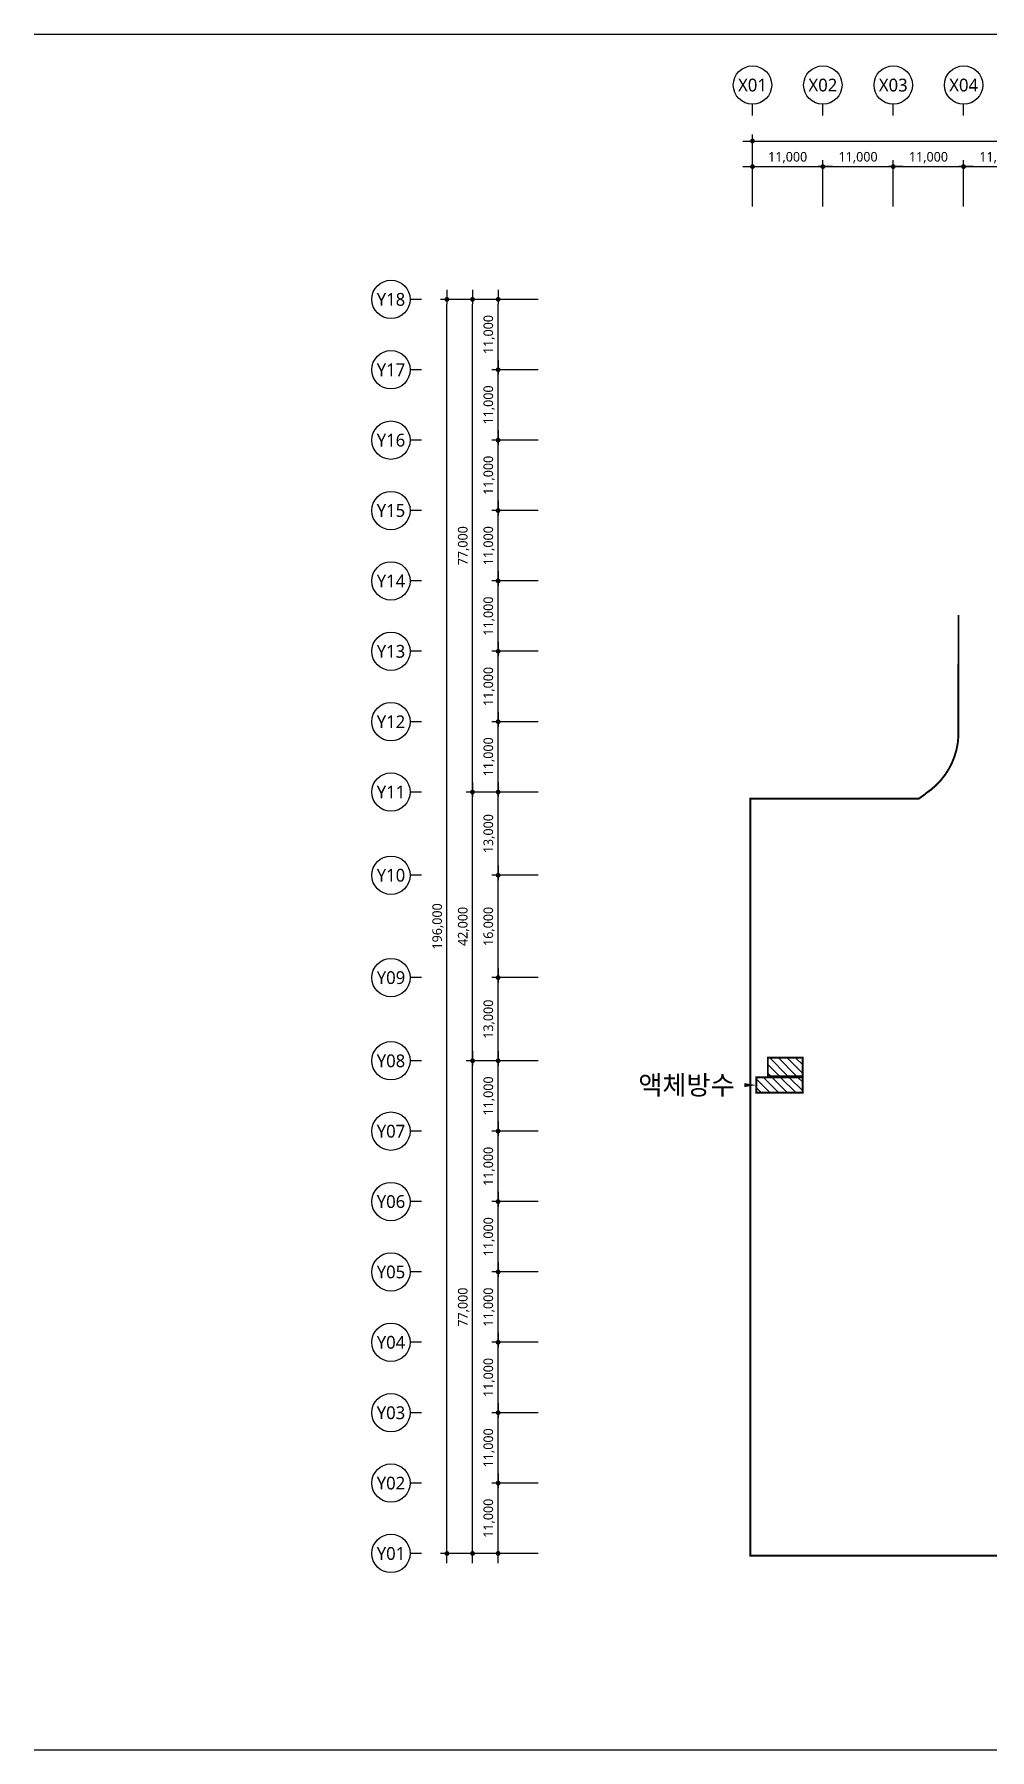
# Model space of a CAD drawing. Header units: millimetres. Extents: x 1037297 to 2672330, y 928637 to 1464837.
# Drawn here: x 1037297 to 1186615, y 928637 to 1196737 of the extents above; entities that cross this region are included whole.
import ezdxf
from ezdxf.enums import TextEntityAlignment as Align

# ---------------------------------------------------------------- set-up
doc = ezdxf.new("R2010")
doc.units = ezdxf.units.MM
doc.header["$LTSCALE"] = 5
doc.header["$MEASUREMENT"] = 0
doc.header["$PDSIZE"] = -10
doc.linetypes.add('ACAD_ISO12W100', pattern=[21, 12, -3, 0, -3, 0, -3])
doc.layers.get('0').update_dxf_attribs({"linetype": 'CONTINUOUS'})
doc.layers.get('Defpoints').update_dxf_attribs({"color": 153, "linetype": 'CONTINUOUS'})
for name, color, linetype, lineweight in [('A-AXIS-BUBL', 7, 'CONTINUOUS', 25), ('A-DIMS', 7, 'CONTINUOUS', 25), ('A-MKXS-LEAD', 7, 'CONTINUOUS', 25), ('A-XXXX-TXT2', 3, 'CONTINUOUS', 25)]:
    doc.layers.add(name, color=color, linetype=linetype, lineweight=lineweight)
doc.layers.add('AA-TEX-3', color=3, linetype='CONTINUOUS')
doc.layers.add('방수', color=7, linetype='CONTINUOUS')
doc.styles.add('HY울릉도L', font='')
doc.styles.add('맑은고딕', font='malgun.ttf')
doc.styles.add('한농대-돋음체', font='')
doc.styles.get('HY울릉도L').set_extended_font_data('HYwulM')
doc.styles.get('한농대-돋음체').set_extended_font_data('Dotum')
doc.dimstyles.new('CDIM', dxfattribs={"dimtxt": 3, "dimasz": 1.5, "dimexe": 2, "dimexo": 1, "dimgap": 1, "dimtad": 1, "dimdec": 0, "dimrnd": 0.5, "dimzin": 0, "dimdsep": 32, "dimlunit": 6, "dimtxsty": 'HY울릉도L', "dimblk1": '_CIDOT', "dimblk2": '_CIDOT', "dimsah": 1, "dimcen": 5.5, "dimclrd": 2, "dimclre": 2, "dimclrt": 7, "dimadec": 0, "dimazin": 0, "dimtfac": 1, "dimtdec": 0, "dimtix": 1, "dimtmove": 2, "dimatfit": 1, "dimldrblk": '_CIDOT', "dimfxl": 1, "dimtolj": 1, "dimtzin": 0, "dimlwd": -1, "dimarcsym": 0})

# ---------------------------------------------------------------- blocks, each defined once
blk = doc.blocks.new('_CIDOT')
at = {"color": 0, "linetype": 'ByBlock'}
blk.add_line((2, 0), (-1, 0), dxfattribs=at)
at = {"color": 0, "linetype": 'ByBlock', "const_width": 0.5}
blk.add_lwpolyline([(-0.25, 0, 1), (0.25, 0, 1)], format="xyb", close=True, dxfattribs=at)
blk = doc.blocks.new('*D8')
at = {"layer": 'A-DIMS', "lineweight": -2, "transparency": 16777216}
for p, q in [((93193, 67121), (85943, 67121)), ((93193, 56121), (85943, 56121))]:
    blk.add_line(p, q, dxfattribs=at)
at = {"layer": 'A-DIMS', "transparency": 16777216}
blk.add_line((86943, 56871), (86943, 66371), dxfattribs=at)
at = {"layer": 'Defpoints', "color": 0, "transparency": 16777216}
for p in [(86943, 67121), (93693, 67121), (93693, 56121)]:
    blk.add_point(p, dxfattribs=at)
at = {"layer": 'A-DIMS', "transparency": 16777216, "xscale": 750, "yscale": 750, "zscale": 750}
for p, rotation in [((86943, 67121), 90), ((86943, 56121), 270)]:
    blk.add_blockref('_CIDOT', p, dxfattribs=dict(at, rotation=rotation))
at = {"layer": 'A-DIMS', "color": 3, "transparency": 16777216, "insert": (85538, 61621), "char_height": 1500, "attachment_point": 5, "rotation": 90, "style": '맑은고딕'}
blk.add_mtext('\\A1;11,000', dxfattribs=at)
blk = doc.blocks.new('*D9')
at = {"layer": 'A-DIMS', "lineweight": -2, "transparency": 16777216}
for p, q in [((93193, 78121), (85943, 78121)), ((93193, 67121), (85943, 67121))]:
    blk.add_line(p, q, dxfattribs=at)
at = {"layer": 'A-DIMS', "transparency": 16777216}
blk.add_line((86943, 67871), (86943, 77371), dxfattribs=at)
at = {"layer": 'Defpoints', "color": 0, "transparency": 16777216}
for p in [(86943, 78121), (93693, 78121), (93693, 67121)]:
    blk.add_point(p, dxfattribs=at)
at = {"layer": 'A-DIMS', "transparency": 16777216, "xscale": 750, "yscale": 750, "zscale": 750}
for p, rotation in [((86943, 78121), 90), ((86943, 67121), 270)]:
    blk.add_blockref('_CIDOT', p, dxfattribs=dict(at, rotation=rotation))
at = {"layer": 'A-DIMS', "color": 3, "transparency": 16777216, "insert": (85538, 72621), "char_height": 1500, "attachment_point": 5, "rotation": 90, "style": '맑은고딕'}
blk.add_mtext('\\A1;11,000', dxfattribs=at)
blk = doc.blocks.new('*D10')
at = {"layer": 'A-DIMS', "lineweight": -2, "transparency": 16777216}
for p, q in [((93193, 89121), (85943, 89121)), ((93193, 78121), (85943, 78121))]:
    blk.add_line(p, q, dxfattribs=at)
at = {"layer": 'A-DIMS', "transparency": 16777216}
blk.add_line((86943, 78871), (86943, 88371), dxfattribs=at)
at = {"layer": 'Defpoints', "color": 0, "transparency": 16777216}
for p in [(86943, 89121), (93693, 89121), (93693, 78121)]:
    blk.add_point(p, dxfattribs=at)
at = {"layer": 'A-DIMS', "transparency": 16777216, "xscale": 750, "yscale": 750, "zscale": 750}
for p, rotation in [((86943, 89121), 90), ((86943, 78121), 270)]:
    blk.add_blockref('_CIDOT', p, dxfattribs=dict(at, rotation=rotation))
at = {"layer": 'A-DIMS', "color": 3, "transparency": 16777216, "insert": (85538, 83621), "char_height": 1500, "attachment_point": 5, "rotation": 90, "style": '맑은고딕'}
blk.add_mtext('\\A1;11,000', dxfattribs=at)
blk = doc.blocks.new('*D11')
at = {"layer": 'A-DIMS', "lineweight": -2, "transparency": 16777216}
for p, q in [((93193, 100121), (85943, 100121)), ((93193, 89121), (85943, 89121))]:
    blk.add_line(p, q, dxfattribs=at)
at = {"layer": 'A-DIMS', "transparency": 16777216}
blk.add_line((86943, 89871), (86943, 99371), dxfattribs=at)
at = {"layer": 'Defpoints', "color": 0, "transparency": 16777216}
for p in [(86943, 100121), (93693, 100121), (93693, 89121)]:
    blk.add_point(p, dxfattribs=at)
at = {"layer": 'A-DIMS', "transparency": 16777216, "xscale": 750, "yscale": 750, "zscale": 750}
for p, rotation in [((86943, 100121), 90), ((86943, 89121), 270)]:
    blk.add_blockref('_CIDOT', p, dxfattribs=dict(at, rotation=rotation))
at = {"layer": 'A-DIMS', "color": 3, "transparency": 16777216, "insert": (85538, 94621), "char_height": 1500, "attachment_point": 5, "rotation": 90, "style": '맑은고딕'}
blk.add_mtext('\\A1;11,000', dxfattribs=at)
blk = doc.blocks.new('*D12')
at = {"layer": 'A-DIMS', "lineweight": -2, "transparency": 16777216}
for p, q in [((93193, 111121), (85943, 111121)), ((93193, 100121), (85943, 100121))]:
    blk.add_line(p, q, dxfattribs=at)
at = {"layer": 'A-DIMS', "transparency": 16777216}
blk.add_line((86943, 100871), (86943, 110371), dxfattribs=at)
at = {"layer": 'Defpoints', "color": 0, "transparency": 16777216}
for p in [(86943, 111121), (93693, 111121), (93693, 100121)]:
    blk.add_point(p, dxfattribs=at)
at = {"layer": 'A-DIMS', "transparency": 16777216, "xscale": 750, "yscale": 750, "zscale": 750}
for p, rotation in [((86943, 111121), 90), ((86943, 100121), 270)]:
    blk.add_blockref('_CIDOT', p, dxfattribs=dict(at, rotation=rotation))
at = {"layer": 'A-DIMS', "color": 3, "transparency": 16777216, "insert": (85538, 105621), "char_height": 1500, "attachment_point": 5, "rotation": 90, "style": '맑은고딕'}
blk.add_mtext('\\A1;11,000', dxfattribs=at)
blk = doc.blocks.new('*D13')
at = {"layer": 'A-DIMS', "lineweight": -2, "transparency": 16777216}
for p, q in [((93193, 122121), (85943, 122121)), ((93193, 111121), (85943, 111121))]:
    blk.add_line(p, q, dxfattribs=at)
at = {"layer": 'A-DIMS', "transparency": 16777216}
blk.add_line((86943, 111871), (86943, 121371), dxfattribs=at)
at = {"layer": 'Defpoints', "color": 0, "transparency": 16777216}
for p in [(86943, 122121), (93693, 122121), (93693, 111121)]:
    blk.add_point(p, dxfattribs=at)
at = {"layer": 'A-DIMS', "transparency": 16777216, "xscale": 750, "yscale": 750, "zscale": 750}
for p, rotation in [((86943, 122121), 90), ((86943, 111121), 270)]:
    blk.add_blockref('_CIDOT', p, dxfattribs=dict(at, rotation=rotation))
at = {"layer": 'A-DIMS', "color": 3, "transparency": 16777216, "insert": (85538, 116621), "char_height": 1500, "attachment_point": 5, "rotation": 90, "style": '맑은고딕'}
blk.add_mtext('\\A1;11,000', dxfattribs=at)
blk = doc.blocks.new('*D14')
at = {"layer": 'A-DIMS', "lineweight": -2, "transparency": 16777216}
for p, q in [((93193, 135121), (85943, 135121)), ((93193, 122121), (85943, 122121))]:
    blk.add_line(p, q, dxfattribs=at)
at = {"layer": 'A-DIMS', "transparency": 16777216}
blk.add_line((86943, 122871), (86943, 134371), dxfattribs=at)
at = {"layer": 'Defpoints', "color": 0, "transparency": 16777216}
for p in [(86943, 135121), (93693, 135121), (93693, 122121)]:
    blk.add_point(p, dxfattribs=at)
at = {"layer": 'A-DIMS', "transparency": 16777216, "xscale": 750, "yscale": 750, "zscale": 750}
for p, rotation in [((86943, 135121), 90), ((86943, 122121), 270)]:
    blk.add_blockref('_CIDOT', p, dxfattribs=dict(at, rotation=rotation))
at = {"layer": 'A-DIMS', "color": 3, "transparency": 16777216, "insert": (85538, 128621), "char_height": 1500, "attachment_point": 5, "rotation": 90, "style": '맑은고딕'}
blk.add_mtext('\\A1;13,000', dxfattribs=at)
blk = doc.blocks.new('*D15')
at = {"layer": 'A-DIMS', "lineweight": -2, "transparency": 16777216}
for p, q in [((93193, 151121), (85943, 151121)), ((93193, 135121), (85943, 135121))]:
    blk.add_line(p, q, dxfattribs=at)
at = {"layer": 'A-DIMS', "transparency": 16777216}
blk.add_line((86943, 135871), (86943, 150371), dxfattribs=at)
at = {"layer": 'Defpoints', "color": 0, "transparency": 16777216}
for p in [(86943, 151121), (93693, 151121), (93693, 135121)]:
    blk.add_point(p, dxfattribs=at)
at = {"layer": 'A-DIMS', "transparency": 16777216, "xscale": 750, "yscale": 750, "zscale": 750}
for p, rotation in [((86943, 151121), 90), ((86943, 135121), 270)]:
    blk.add_blockref('_CIDOT', p, dxfattribs=dict(at, rotation=rotation))
at = {"layer": 'A-DIMS', "color": 3, "transparency": 16777216, "insert": (85538, 143121), "char_height": 1500, "attachment_point": 5, "rotation": 90, "style": '맑은고딕'}
blk.add_mtext('\\A1;16,000', dxfattribs=at)
blk = doc.blocks.new('*D16')
at = {"layer": 'A-DIMS', "lineweight": -2, "transparency": 16777216}
for p, q in [((93193, 164121), (85943, 164121)), ((93193, 151121), (85943, 151121))]:
    blk.add_line(p, q, dxfattribs=at)
at = {"layer": 'A-DIMS', "transparency": 16777216}
blk.add_line((86943, 151871), (86943, 163371), dxfattribs=at)
at = {"layer": 'Defpoints', "color": 0, "transparency": 16777216}
for p in [(86943, 164121), (93693, 164121), (93693, 151121)]:
    blk.add_point(p, dxfattribs=at)
at = {"layer": 'A-DIMS', "transparency": 16777216, "xscale": 750, "yscale": 750, "zscale": 750}
for p, rotation in [((86943, 164121), 90), ((86943, 151121), 270)]:
    blk.add_blockref('_CIDOT', p, dxfattribs=dict(at, rotation=rotation))
at = {"layer": 'A-DIMS', "color": 3, "transparency": 16777216, "insert": (85538, 157621), "char_height": 1500, "attachment_point": 5, "rotation": 90, "style": '맑은고딕'}
blk.add_mtext('\\A1;13,000', dxfattribs=at)
blk = doc.blocks.new('*D17')
at = {"layer": 'A-DIMS', "lineweight": -2, "transparency": 16777216}
for p, q in [((93193, 175121), (85943, 175121)), ((93193, 164121), (85943, 164121))]:
    blk.add_line(p, q, dxfattribs=at)
at = {"layer": 'A-DIMS', "transparency": 16777216}
blk.add_line((86943, 164871), (86943, 174371), dxfattribs=at)
at = {"layer": 'Defpoints', "color": 0, "transparency": 16777216}
for p in [(86943, 175121), (93693, 175121), (93693, 164121)]:
    blk.add_point(p, dxfattribs=at)
at = {"layer": 'A-DIMS', "transparency": 16777216, "xscale": 750, "yscale": 750, "zscale": 750}
for p, rotation in [((86943, 175121), 90), ((86943, 164121), 270)]:
    blk.add_blockref('_CIDOT', p, dxfattribs=dict(at, rotation=rotation))
at = {"layer": 'A-DIMS', "color": 3, "transparency": 16777216, "insert": (85538, 169621), "char_height": 1500, "attachment_point": 5, "rotation": 90, "style": '맑은고딕'}
blk.add_mtext('\\A1;11,000', dxfattribs=at)
blk = doc.blocks.new('*D18')
at = {"layer": 'A-DIMS', "lineweight": -2, "transparency": 16777216}
for p, q in [((93193, 186121), (85943, 186121)), ((93193, 175121), (85943, 175121))]:
    blk.add_line(p, q, dxfattribs=at)
at = {"layer": 'A-DIMS', "transparency": 16777216}
blk.add_line((86943, 175871), (86943, 185371), dxfattribs=at)
at = {"layer": 'Defpoints', "color": 0, "transparency": 16777216}
for p in [(86943, 186121), (93693, 186121), (93693, 175121)]:
    blk.add_point(p, dxfattribs=at)
at = {"layer": 'A-DIMS', "transparency": 16777216, "xscale": 750, "yscale": 750, "zscale": 750}
for p, rotation in [((86943, 186121), 90), ((86943, 175121), 270)]:
    blk.add_blockref('_CIDOT', p, dxfattribs=dict(at, rotation=rotation))
at = {"layer": 'A-DIMS', "color": 3, "transparency": 16777216, "insert": (85538, 180621), "char_height": 1500, "attachment_point": 5, "rotation": 90, "style": '맑은고딕'}
blk.add_mtext('\\A1;11,000', dxfattribs=at)
blk = doc.blocks.new('*D19')
at = {"layer": 'A-DIMS', "lineweight": -2, "transparency": 16777216}
for p, q in [((93193, 197121), (85943, 197121)), ((93193, 186121), (85943, 186121))]:
    blk.add_line(p, q, dxfattribs=at)
at = {"layer": 'A-DIMS', "transparency": 16777216}
blk.add_line((86943, 186871), (86943, 196371), dxfattribs=at)
at = {"layer": 'Defpoints', "color": 0, "transparency": 16777216}
for p in [(86943, 197121), (93693, 197121), (93693, 186121)]:
    blk.add_point(p, dxfattribs=at)
at = {"layer": 'A-DIMS', "transparency": 16777216, "xscale": 750, "yscale": 750, "zscale": 750}
for p, rotation in [((86943, 197121), 90), ((86943, 186121), 270)]:
    blk.add_blockref('_CIDOT', p, dxfattribs=dict(at, rotation=rotation))
at = {"layer": 'A-DIMS', "color": 3, "transparency": 16777216, "insert": (85538, 191621), "char_height": 1500, "attachment_point": 5, "rotation": 90, "style": '맑은고딕'}
blk.add_mtext('\\A1;11,000', dxfattribs=at)
blk = doc.blocks.new('*D20')
at = {"layer": 'A-DIMS', "lineweight": -2, "transparency": 16777216}
for p, q in [((93193, 208121), (85943, 208121)), ((93193, 197121), (85943, 197121))]:
    blk.add_line(p, q, dxfattribs=at)
at = {"layer": 'A-DIMS', "transparency": 16777216}
blk.add_line((86943, 197871), (86943, 207371), dxfattribs=at)
at = {"layer": 'Defpoints', "color": 0, "transparency": 16777216}
for p in [(86943, 208121), (93693, 208121), (93693, 197121)]:
    blk.add_point(p, dxfattribs=at)
at = {"layer": 'A-DIMS', "transparency": 16777216, "xscale": 750, "yscale": 750, "zscale": 750}
for p, rotation in [((86943, 208121), 90), ((86943, 197121), 270)]:
    blk.add_blockref('_CIDOT', p, dxfattribs=dict(at, rotation=rotation))
at = {"layer": 'A-DIMS', "color": 3, "transparency": 16777216, "insert": (85538, 202621), "char_height": 1500, "attachment_point": 5, "rotation": 90, "style": '맑은고딕'}
blk.add_mtext('\\A1;11,000', dxfattribs=at)
blk = doc.blocks.new('*D21')
at = {"layer": 'A-DIMS', "lineweight": -2, "transparency": 16777216}
for p, q in [((93193, 219121), (85943, 219121)), ((93193, 208121), (85943, 208121))]:
    blk.add_line(p, q, dxfattribs=at)
at = {"layer": 'A-DIMS', "transparency": 16777216}
blk.add_line((86943, 208871), (86943, 218371), dxfattribs=at)
at = {"layer": 'Defpoints', "color": 0, "transparency": 16777216}
for p in [(86943, 219121), (93693, 219121), (93693, 208121)]:
    blk.add_point(p, dxfattribs=at)
at = {"layer": 'A-DIMS', "transparency": 16777216, "xscale": 750, "yscale": 750, "zscale": 750}
for p, rotation in [((86943, 219121), 90), ((86943, 208121), 270)]:
    blk.add_blockref('_CIDOT', p, dxfattribs=dict(at, rotation=rotation))
at = {"layer": 'A-DIMS', "color": 3, "transparency": 16777216, "insert": (85538, 213621), "char_height": 1500, "attachment_point": 5, "rotation": 90, "style": '맑은고딕'}
blk.add_mtext('\\A1;11,000', dxfattribs=at)
blk = doc.blocks.new('*D22')
at = {"layer": 'A-DIMS', "lineweight": -2, "transparency": 16777216}
for p, q in [((93193, 230121), (85943, 230121)), ((93193, 219121), (85943, 219121))]:
    blk.add_line(p, q, dxfattribs=at)
at = {"layer": 'A-DIMS', "transparency": 16777216}
blk.add_line((86943, 219871), (86943, 229371), dxfattribs=at)
at = {"layer": 'Defpoints', "color": 0, "transparency": 16777216}
for p in [(86943, 230121), (93693, 230121), (93693, 219121)]:
    blk.add_point(p, dxfattribs=at)
at = {"layer": 'A-DIMS', "transparency": 16777216, "xscale": 750, "yscale": 750, "zscale": 750}
for p, rotation in [((86943, 230121), 90), ((86943, 219121), 270)]:
    blk.add_blockref('_CIDOT', p, dxfattribs=dict(at, rotation=rotation))
at = {"layer": 'A-DIMS', "color": 3, "transparency": 16777216, "insert": (85538, 224621), "char_height": 1500, "attachment_point": 5, "rotation": 90, "style": '맑은고딕'}
blk.add_mtext('\\A1;11,000', dxfattribs=at)
blk = doc.blocks.new('*D23')
at = {"layer": 'A-DIMS', "lineweight": -2, "transparency": 16777216}
for p, q in [((93193, 241121), (85943, 241121)), ((93193, 230121), (85943, 230121))]:
    blk.add_line(p, q, dxfattribs=at)
at = {"layer": 'A-DIMS', "transparency": 16777216}
blk.add_line((86943, 230871), (86943, 240371), dxfattribs=at)
at = {"layer": 'Defpoints', "color": 0, "transparency": 16777216}
for p in [(86943, 241121), (93693, 241121), (93693, 230121)]:
    blk.add_point(p, dxfattribs=at)
at = {"layer": 'A-DIMS', "transparency": 16777216, "xscale": 750, "yscale": 750, "zscale": 750}
for p, rotation in [((86943, 241121), 90), ((86943, 230121), 270)]:
    blk.add_blockref('_CIDOT', p, dxfattribs=dict(at, rotation=rotation))
at = {"layer": 'A-DIMS', "color": 3, "transparency": 16777216, "insert": (85538, 235621), "char_height": 1500, "attachment_point": 5, "rotation": 90, "style": '맑은고딕'}
blk.add_mtext('\\A1;11,000', dxfattribs=at)
blk = doc.blocks.new('*D24')
at = {"layer": 'A-DIMS', "lineweight": -2, "transparency": 16777216}
for p, q in [((93193, 122121), (81943, 122121)), ((93193, 45121), (81943, 45121))]:
    blk.add_line(p, q, dxfattribs=at)
at = {"layer": 'A-DIMS', "transparency": 16777216}
blk.add_line((82943, 45871), (82943, 121371), dxfattribs=at)
at = {"layer": 'Defpoints', "color": 0, "transparency": 16777216}
for p in [(82943, 122121), (93693, 122121), (93693, 45121)]:
    blk.add_point(p, dxfattribs=at)
at = {"layer": 'A-DIMS', "transparency": 16777216, "xscale": 750, "yscale": 750, "zscale": 750}
for p, rotation in [((82943, 122121), 90), ((82943, 45121), 270)]:
    blk.add_blockref('_CIDOT', p, dxfattribs=dict(at, rotation=rotation))
at = {"layer": 'A-DIMS', "color": 3, "transparency": 16777216, "insert": (81542, 83621), "char_height": 1500, "attachment_point": 5, "rotation": 90, "style": '맑은고딕'}
blk.add_mtext('\\A1;77,000', dxfattribs=at)
blk = doc.blocks.new('*D25')
at = {"layer": 'A-DIMS', "lineweight": -2, "transparency": 16777216}
for p, q in [((93193, 241121), (77943, 241121)), ((93193, 45121), (77943, 45121))]:
    blk.add_line(p, q, dxfattribs=at)
at = {"layer": 'A-DIMS', "transparency": 16777216}
blk.add_line((78943, 45871), (78943, 240371), dxfattribs=at)
at = {"layer": 'Defpoints', "color": 0, "transparency": 16777216}
for p in [(78943, 241121), (93693, 241121), (93693, 45121)]:
    blk.add_point(p, dxfattribs=at)
at = {"layer": 'A-DIMS', "transparency": 16777216, "xscale": 750, "yscale": 750, "zscale": 750}
for p, rotation in [((78943, 241121), 90), ((78943, 45121), 270)]:
    blk.add_blockref('_CIDOT', p, dxfattribs=dict(at, rotation=rotation))
at = {"layer": 'A-DIMS', "color": 3, "transparency": 16777216, "insert": (77538, 143121), "char_height": 1500, "attachment_point": 5, "rotation": 90, "style": '맑은고딕'}
blk.add_mtext('\\A1;196,000', dxfattribs=at)
blk = doc.blocks.new('*D26')
at = {"layer": 'A-DIMS', "lineweight": -2, "transparency": 16777216}
for p, q in [((93193, 56121), (85943, 56121)), ((93193, 45121), (85943, 45121))]:
    blk.add_line(p, q, dxfattribs=at)
at = {"layer": 'A-DIMS', "transparency": 16777216}
blk.add_line((86943, 45871), (86943, 55371), dxfattribs=at)
at = {"layer": 'Defpoints', "color": 0, "transparency": 16777216}
for p in [(86943, 56121), (93693, 56121), (93693, 45121)]:
    blk.add_point(p, dxfattribs=at)
at = {"layer": 'A-DIMS', "transparency": 16777216, "xscale": 750, "yscale": 750, "zscale": 750}
for p, rotation in [((86943, 56121), 90), ((86943, 45121), 270)]:
    blk.add_blockref('_CIDOT', p, dxfattribs=dict(at, rotation=rotation))
at = {"layer": 'A-DIMS', "color": 3, "transparency": 16777216, "insert": (85538, 50621), "char_height": 1500, "attachment_point": 5, "rotation": 90, "style": '맑은고딕'}
blk.add_mtext('\\A1;11,000', dxfattribs=at)
blk = doc.blocks.new('*D27')
at = {"layer": 'A-DIMS', "lineweight": -2, "transparency": 16777216}
for p, q in [((93193, 164121), (81943, 164121)), ((93193, 122121), (81943, 122121))]:
    blk.add_line(p, q, dxfattribs=at)
at = {"layer": 'A-DIMS', "transparency": 16777216}
blk.add_line((82943, 122871), (82943, 163371), dxfattribs=at)
at = {"layer": 'Defpoints', "color": 0, "transparency": 16777216}
for p in [(82943, 164121), (93693, 164121), (93693, 122121)]:
    blk.add_point(p, dxfattribs=at)
at = {"layer": 'A-DIMS', "transparency": 16777216, "xscale": 750, "yscale": 750, "zscale": 750}
for p, rotation in [((82943, 164121), 90), ((82943, 122121), 270)]:
    blk.add_blockref('_CIDOT', p, dxfattribs=dict(at, rotation=rotation))
at = {"layer": 'A-DIMS', "color": 3, "transparency": 16777216, "insert": (81542, 143121), "char_height": 1500, "attachment_point": 5, "rotation": 90, "style": '맑은고딕'}
blk.add_mtext('\\A1;42,000', dxfattribs=at)
blk = doc.blocks.new('*D28')
at = {"layer": 'A-DIMS', "lineweight": -2, "transparency": 16777216}
for p, q in [((93193, 241121), (81943, 241121)), ((93193, 164121), (81943, 164121))]:
    blk.add_line(p, q, dxfattribs=at)
at = {"layer": 'A-DIMS', "transparency": 16777216}
blk.add_line((82943, 164871), (82943, 240371), dxfattribs=at)
at = {"layer": 'Defpoints', "color": 0, "transparency": 16777216}
for p in [(82943, 241121), (93693, 241121), (93693, 164121)]:
    blk.add_point(p, dxfattribs=at)
at = {"layer": 'A-DIMS', "transparency": 16777216, "xscale": 750, "yscale": 750, "zscale": 750}
for p, rotation in [((82943, 241121), 90), ((82943, 164121), 270)]:
    blk.add_blockref('_CIDOT', p, dxfattribs=dict(at, rotation=rotation))
at = {"layer": 'A-DIMS', "color": 3, "transparency": 16777216, "insert": (81542, 202621), "char_height": 1500, "attachment_point": 5, "rotation": 90, "style": '맑은고딕'}
blk.add_mtext('\\A1;77,000', dxfattribs=at)
blk = doc.blocks.new('*D29')
at = {"layer": 'A-DIMS', "lineweight": -2, "transparency": 16777216}
for p, q in [((148693, 255621), (148693, 262871)), ((159693, 255621), (159693, 262871))]:
    blk.add_line(p, q, dxfattribs=at)
at = {"layer": 'A-DIMS', "transparency": 16777216}
blk.add_line((149443, 261871), (158943, 261871), dxfattribs=at)
at = {"layer": 'Defpoints', "color": 0, "transparency": 16777216}
for p in [(159693, 261871), (148693, 255121), (159693, 255121)]:
    blk.add_point(p, dxfattribs=at)
at = {"layer": 'A-DIMS', "transparency": 16777216, "xscale": 750, "yscale": 750, "zscale": 750, "rotation": 180}
blk.add_blockref('_CIDOT', (148693, 261871), dxfattribs=at)
at = {"layer": 'A-DIMS', "transparency": 16777216, "xscale": 750, "yscale": 750, "zscale": 750}
blk.add_blockref('_CIDOT', (159693, 261871), dxfattribs=at)
at = {"layer": 'A-DIMS', "color": 3, "transparency": 16777216, "insert": (154193, 263275), "char_height": 1500, "attachment_point": 5, "style": '맑은고딕'}
blk.add_mtext('\\A1;11,000', dxfattribs=at)
blk = doc.blocks.new('*D30')
at = {"layer": 'A-DIMS', "lineweight": -2, "transparency": 16777216}
for p, q in [((159693, 255621), (159693, 262871)), ((170693, 255621), (170693, 262871))]:
    blk.add_line(p, q, dxfattribs=at)
at = {"layer": 'A-DIMS', "transparency": 16777216}
blk.add_line((160443, 261871), (169943, 261871), dxfattribs=at)
at = {"layer": 'Defpoints', "color": 0, "transparency": 16777216}
for p in [(170693, 261871), (159693, 255121), (170693, 255121)]:
    blk.add_point(p, dxfattribs=at)
at = {"layer": 'A-DIMS', "transparency": 16777216, "xscale": 750, "yscale": 750, "zscale": 750, "rotation": 180}
blk.add_blockref('_CIDOT', (159693, 261871), dxfattribs=at)
at = {"layer": 'A-DIMS', "transparency": 16777216, "xscale": 750, "yscale": 750, "zscale": 750}
blk.add_blockref('_CIDOT', (170693, 261871), dxfattribs=at)
at = {"layer": 'A-DIMS', "color": 3, "transparency": 16777216, "insert": (165193, 263275), "char_height": 1500, "attachment_point": 5, "style": '맑은고딕'}
blk.add_mtext('\\A1;11,000', dxfattribs=at)
blk = doc.blocks.new('*D42')
at = {"layer": 'A-DIMS', "lineweight": -2, "transparency": 16777216}
for p, q in [((126693, 255621), (126693, 266871)), ((302693, 255621), (302693, 266871))]:
    blk.add_line(p, q, dxfattribs=at)
at = {"layer": 'A-DIMS', "transparency": 16777216}
blk.add_line((127443, 265871), (301943, 265871), dxfattribs=at)
at = {"layer": 'Defpoints', "color": 0, "transparency": 16777216}
for p in [(302693, 265871), (126693, 255121), (302693, 255121)]:
    blk.add_point(p, dxfattribs=at)
at = {"layer": 'A-DIMS', "transparency": 16777216, "xscale": 750, "yscale": 750, "zscale": 750, "rotation": 180}
blk.add_blockref('_CIDOT', (126693, 265871), dxfattribs=at)
at = {"layer": 'A-DIMS', "transparency": 16777216, "xscale": 750, "yscale": 750, "zscale": 750}
blk.add_blockref('_CIDOT', (302693, 265871), dxfattribs=at)
at = {"layer": 'A-DIMS', "color": 3, "transparency": 16777216, "insert": (214693, 267275), "char_height": 1500, "attachment_point": 5, "style": '맑은고딕'}
blk.add_mtext('\\A1;176,000', dxfattribs=at)
blk = doc.blocks.new('*D44')
at = {"layer": 'A-DIMS', "lineweight": -2, "transparency": 16777216}
for p, q in [((126693, 255621), (126693, 262871)), ((137693, 255621), (137693, 262871))]:
    blk.add_line(p, q, dxfattribs=at)
at = {"layer": 'A-DIMS', "transparency": 16777216}
blk.add_line((127443, 261871), (136943, 261871), dxfattribs=at)
at = {"layer": 'Defpoints', "color": 0, "transparency": 16777216}
for p in [(137693, 261871), (126693, 255121), (137693, 255121)]:
    blk.add_point(p, dxfattribs=at)
at = {"layer": 'A-DIMS', "transparency": 16777216, "xscale": 750, "yscale": 750, "zscale": 750, "rotation": 180}
blk.add_blockref('_CIDOT', (126693, 261871), dxfattribs=at)
at = {"layer": 'A-DIMS', "transparency": 16777216, "xscale": 750, "yscale": 750, "zscale": 750}
blk.add_blockref('_CIDOT', (137693, 261871), dxfattribs=at)
at = {"layer": 'A-DIMS', "color": 3, "transparency": 16777216, "insert": (132193, 263275), "char_height": 1500, "attachment_point": 5, "style": '맑은고딕'}
blk.add_mtext('\\A1;11,000', dxfattribs=at)
blk = doc.blocks.new('*D45')
at = {"layer": 'A-DIMS', "lineweight": -2, "transparency": 16777216}
for p, q in [((137693, 255621), (137693, 262871)), ((148693, 255621), (148693, 262871))]:
    blk.add_line(p, q, dxfattribs=at)
at = {"layer": 'A-DIMS', "transparency": 16777216}
blk.add_line((138443, 261871), (147943, 261871), dxfattribs=at)
at = {"layer": 'Defpoints', "color": 0, "transparency": 16777216}
for p in [(148693, 261871), (137693, 255121), (148693, 255121)]:
    blk.add_point(p, dxfattribs=at)
at = {"layer": 'A-DIMS', "transparency": 16777216, "xscale": 750, "yscale": 750, "zscale": 750, "rotation": 180}
blk.add_blockref('_CIDOT', (137693, 261871), dxfattribs=at)
at = {"layer": 'A-DIMS', "transparency": 16777216, "xscale": 750, "yscale": 750, "zscale": 750}
blk.add_blockref('_CIDOT', (148693, 261871), dxfattribs=at)
at = {"layer": 'A-DIMS', "color": 3, "transparency": 16777216, "insert": (143193, 263275), "char_height": 1500, "attachment_point": 5, "style": '맑은고딕'}
blk.add_mtext('\\A1;11,000', dxfattribs=at)
blk = doc.blocks.new('DIM(210222)')
for p, q in [((126693, 269870.6), (126693, 271620.6)), ((137693, 269870.6), (137693, 271620.6)), ((148693, 269870.6), (148693, 271620.6)), ((159693, 269870.6), (159693, 271620.6)), ((74943, 241120.6), (73193, 241120.6)), ((74943, 230120.6), (73193, 230120.6)), ((74943, 219120.6), (73193, 219120.6)), ((74943, 208120.6), (73193, 208120.6)), ((74943, 197120.6), (73193, 197120.6)), ((74943, 186120.6), (73193, 186120.6)), ((74943, 175120.6), (73193, 175120.6)), ((74943, 164120.6), (73193, 164120.6)), ((74943, 151120.6), (73193, 151120.6)), ((74943, 135120.6), (73193, 135120.6)), ((74943, 122120.6), (73193, 122120.6)), ((74943, 111120.6), (73193, 111120.6)), ((74943, 100120.6), (73193, 100120.6)), ((74943, 89120.6), (73193, 89120.6)), ((74943, 78120.6), (73193, 78120.6)), ((74943, 67120.6), (73193, 67120.6)), ((74943, 56120.6), (73193, 56120.6)), ((74943, 45120.6), (73193, 45120.6))]:
    blk.add_line(p, q)
at = {"layer": 'A-AXIS-BUBL', "ltscale": 0.2}
for centre in [(126693, 274620.6), (137693, 274620.6), (148693, 274620.6), (159693, 274620.6), (70193, 241120.6), (70193, 230120.6), (70193, 219120.6), (70193, 208120.6), (70193, 197120.6), (70193, 186120.6), (70193, 175120.6), (70193, 164120.6), (70193, 151120.6), (70193, 135120.6), (70193, 122120.6), (70193, 111120.6), (70193, 100120.6), (70193, 89120.6), (70193, 78120.6), (70193, 67120.6), (70193, 56120.6), (70193, 45120.6)]:
    blk.add_circle(centre, 3000, dxfattribs=at)
at = {"layer": 'A-XXXX-TXT2', "ltscale": 0.2, "style": '맑은고딕'}
for s, p in [('X01', (126693, 274620.6)), ('X02', (137693, 274620.6)), ('X03', (148693, 274620.6)), ('X04', (159693, 274620.6)), ('Y18', (70193, 241120.6)), ('Y17', (70193, 230120.6)), ('Y16', (70193, 219120.6)), ('Y15', (70193, 208120.6)), ('Y14', (70193, 197120.6)), ('Y13', (70193, 186120.6)), ('Y12', (70193, 175120.6)), ('Y11', (70193, 164120.6)), ('Y10', (70193, 151120.6)), ('Y09', (70193, 135120.6)), ('Y08', (70193, 122120.6)), ('Y07', (70193, 111120.6)), ('Y06', (70193, 100120.6)), ('Y05', (70193, 89120.6)), ('Y04', (70193, 78120.6)), ('Y03', (70193, 67120.6)), ('Y02', (70193, 56120.6)), ('Y01', (70193, 45120.6))]:
    blk.add_text(s, height=2000, dxfattribs=at).set_placement(p, align=Align.MIDDLE)
at = {"layer": 'A-DIMS'}
for p1, p2, distance, picture, middle in [((126693, 255120.6), (302693, 255120.6), 10750, '*D42', (214693, 267275.5)), ((126693, 255120.6), (137693, 255120.6), 6750, '*D44', (132193, 263275.5)), ((137693, 255120.6), (148693, 255120.6), 6750, '*D45', (143193, 263275.5)), ((148693, 255120.6), (159693, 255120.6), 6750, '*D29', (154193, 263275.5)), ((159693, 255120.6), (170693, 255120.6), 6750, '*D30', (165193, 263275.5)), ((93693, 45120.6), (93693, 241120.6), 14750, '*D25', (77538.1, 143120.6)), ((93693, 164120.6), (93693, 241120.6), 10750, '*D28', (81542.2, 202620.6)), ((93693, 230120.6), (93693, 241120.6), 6750, '*D23', (85538.1, 235620.6)), ((93693, 219120.6), (93693, 230120.6), 6750, '*D22', (85538.1, 224620.6)), ((93693, 208120.6), (93693, 219120.6), 6750, '*D21', (85538.1, 213620.6)), ((93693, 197120.6), (93693, 208120.6), 6750, '*D20', (85538.1, 202620.6)), ((93693, 186120.6), (93693, 197120.6), 6750, '*D19', (85538.1, 191620.6)), ((93693, 175120.6), (93693, 186120.6), 6750, '*D18', (85538.1, 180620.6)), ((93693, 164120.6), (93693, 175120.6), 6750, '*D17', (85538.1, 169620.6)), ((93693, 122120.6), (93693, 164120.6), 10750, '*D27', (81542.2, 143120.6)), ((93693, 151120.6), (93693, 164120.6), 6750, '*D16', (85538.1, 157620.6)), ((93693, 135120.6), (93693, 151120.6), 6750, '*D15', (85538.1, 143120.6)), ((93693, 122120.6), (93693, 135120.6), 6750, '*D14', (85538.1, 128620.6)), ((93693, 45120.6), (93693, 122120.6), 10750, '*D24', (81542.2, 83620.6)), ((93693, 111120.6), (93693, 122120.6), 6750, '*D13', (85538.1, 116620.6)), ((93693, 100120.6), (93693, 111120.6), 6750, '*D12', (85538.1, 105620.6)), ((93693, 89120.6), (93693, 100120.6), 6750, '*D11', (85538.1, 94620.6)), ((93693, 78120.6), (93693, 89120.6), 6750, '*D10', (85538.1, 83620.6)), ((93693, 67120.6), (93693, 78120.6), 6750, '*D9', (85538.1, 72620.6)), ((93693, 56120.6), (93693, 67120.6), 6750, '*D8', (85538.1, 61620.6)), ((93693, 45120.6), (93693, 56120.6), 6750, '*D26', (85538.1, 50620.6))]:
    dim = blk.add_aligned_dim(p1=p1, p2=p2, distance=distance, dimstyle='CDIM', override={"dimscale": 500, "dimtxsty": '맑은고딕', "dimclrd": 256, "dimclre": 256, "dimclrt": 3}, dxfattribs=at)
    dim.commit()
    dim.dimension.update_dxf_attribs({"geometry": picture, "text_midpoint": middle})

msp = doc.modelspace()

# ---------------------------------------------------------------- hatches: boundary and pattern name
at = {"layer": '방수'}
h = msp.add_hatch(dxfattribs=at)
h.set_pattern_fill('ANSI31', color=6, scale=300, angle=90)
h.set_pattern_definition([(135, (-3716571.75, 107916.8), (-673.51921, -673.51921), [])])
h.paths.add_polyline_path([(1157390, 1036808), (1151940, 1036808), (1151940, 1033908), (1157390, 1033908)])
h.paths.add_polyline_path([(1157390, 1033708), (1150140, 1033708), (1150140, 1031308), (1157390, 1031308)])
h.paths.add_polyline_path([(1317690, 1080708), (1323140, 1080708), (1323140, 1077808), (1317690, 1077808)])
h.paths.add_polyline_path([(1317690, 1080908), (1317690, 1083308), (1324940, 1083308), (1324940, 1080908)])

# ---------------------------------------------------------------- linework, layer by layer
for p, q in [((1037297, 1196737), (1756047, 1196737)), ((1037297, 928637), (1756047, 928637))]:
    msp.add_line(p, q)
at = {"layer": 'A-MKXS-LEAD'}
for points in [[(1153859, 1032508, 0, 625, 0), (1151984, 1032508, 0, 0, 0), (1146756, 1032508, 0, 0, 0)], [(1150140, 1032508, 0, 623, 0), (1148270, 1032508, 0, 623, 0)]]:
    msp.add_lwpolyline(points, format="xyseb", dxfattribs=at)
at = {"layer": '방수', "color": 4, "linetype": 'ACAD_ISO12W100', "ltscale": 10}
msp.add_lwpolyline([(1181740, 1105970, 300, 300, 0), (1181724, 1087008, 300, 300, -0.2417541), (1176544, 1078036, 300, 300, 0), (1176502, 1077962, 300, 300, 0), (1175528, 1077261, 300, 300, 0), (1149190, 1077258, 300, 300, 0), (1149190, 1045608, 300, 300, 0), (1149190, 958958, 300, 300, 0), (1281890, 958958, 300, 300, 0), (1281890, 1049208, 300, 300, 0), (1284340, 1049208, 300, 300, 0), (1284340, 1027608, 300, 300, 0), (1293756, 1027608, 300, 300, 0), (1293756, 1007608, 300, 300, 0), (1293190, 1007608, 300, 300, 0), (1293190, 988708, 300, 300, 0), (1325890, 988708, 300, 300, 0), (1325890, 1066108, 300, 300, 0)], format="xyseb", dxfattribs=at)
at = {"layer": '방수', "color": 4, "linetype": 'ACAD_ISO12W100', "ltscale": 10, "const_width": 300}
for points in [[(1157390, 1036808), (1151940, 1036808), (1151940, 1033908), (1157390, 1033908)], [(1157390, 1033708), (1150140, 1033708), (1150140, 1031308), (1157390, 1031308)]]:
    msp.add_lwpolyline(points, close=True, dxfattribs=at)

# ---------------------------------------------------------------- block references
msp.add_blockref('DIM(210222)', (1022847, 914187))

# ---------------------------------------------------------------- texts
at = {"layer": 'AA-TEX-3', "style": '한농대-돋음체'}
msp.add_text('액체방수', height=3000, dxfattribs=at).set_placement((1146756, 1032508), align=Align.MIDDLE_RIGHT)

doc.saveas('drawing.dxf')
